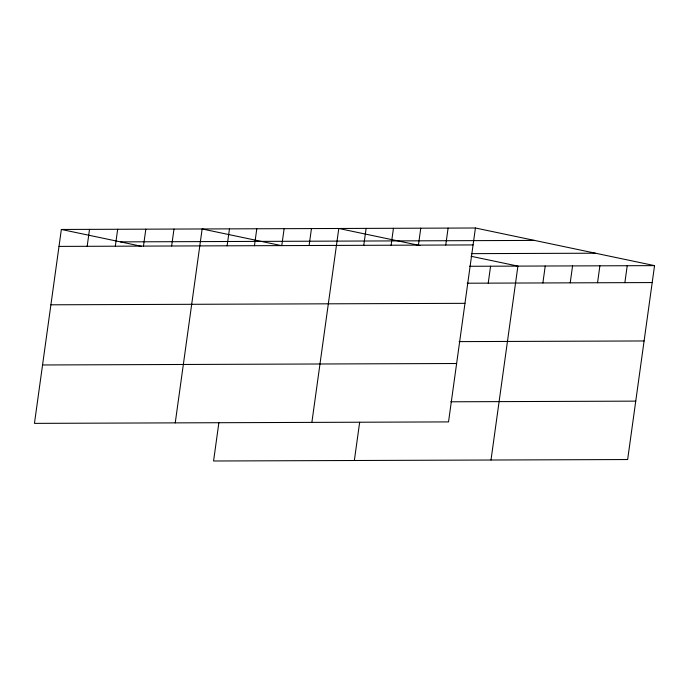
<?xml version="1.0" encoding="UTF-8"?>
<svg xmlns="http://www.w3.org/2000/svg" width="689" height="689" viewBox="0 0 689 689"><rect width="100%" height="100%" fill="white"/><g stroke="black" fill="none" stroke-linecap="round" stroke-linejoin="round"><path stroke-width="1.03" d="M475.427 227.999L61.355 229.463L34.45 423.373L448.522 421.909L475.427 227.999L654.55 265.627L627.645 459.537L213.573 461.001L218.869 422.77M87.167 246.3L89.518 229.368M115.321 246.197L117.673 229.265M143.476 246.102L145.827 229.17M171.639 245.999L173.981 229.067M175.239 422.874L202.144 228.963L281.198 245.577M227.12 245.801L229.471 228.869M254.448 245.706L256.799 228.774M281.775 245.611L284.126 228.679M309.111 245.517L311.454 228.576M311.876 422.391L338.79 228.481L419.945 245.534M363.766 245.318L366.117 228.386M354.353 460.502L359.658 422.279M391.094 245.224L393.445 228.292M418.421 245.129L420.772 228.197M445.749 245.034L448.1 228.093M488.225 283.145L490.577 266.204M490.999 460.019L517.904 266.109L471.026 256.265M542.88 282.946L545.232 266.014M570.216 282.852L572.568 265.92M597.544 282.757L599.895 265.816M624.871 282.654L627.223 265.721M120.463 241.882L534.543 240.418M59.004 246.404L473.085 244.931M471.414 253.647L595.442 253.207M469.554 266.281L654.55 265.627M467.202 283.213L652.199 282.559M50.9 304.805L464.98 303.332M459.098 341.615L644.094 340.96M42.554 364.972L456.626 363.508M450.752 401.79L635.749 401.136M61.355 229.463L141.469 246.292"/></g></svg>
